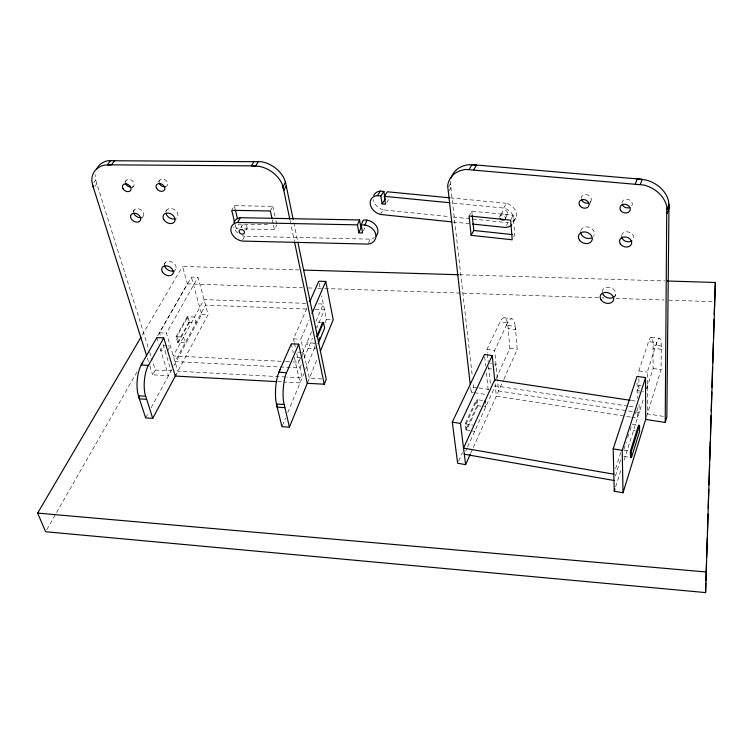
<?xml version="1.0" encoding="UTF-8"?>
<svg xmlns="http://www.w3.org/2000/svg" width="753" height="753" viewBox="0 0 753 753"><rect width="100%" height="100%" fill="white"/><g stroke="black" fill="none" stroke-linecap="round" stroke-linejoin="round"><path stroke-width="0.56" stroke-dasharray="3.77 2.82" d="M646.752 388.595L653.105 368.518L653.067 342.888A24.934 3.916 -82.4 0 0 649.105 339.951L638.808 370.947L638.836 374.213M646.554 416.654L661.087 369.638L661.228 346.004L653.133 344.921M450.52 181.228L450.896 187.902L449.193 190.754M621.63 235.538C623.277 227.98 637.038 233.138 632.878 239.915M655.901 345.354L657.369 341.053A24.99 3.765 -82.4 0 1 661.172 343.961L661.209 349.279L653.133 348.187M646.639 388.51L647.335 386.327M615.662 486.767L621.272 469.053M624.077 460.196L643.919 397.518M615.408 476.047L621.093 458.276M623.879 449.55L626.308 441.955M627.691 437.615L629.084 433.276M631.146 426.819L630.12 430.029L635.438 430.876M635.25 413.981L636.624 409.698M615.615 468.648L620.961 452.007M663.412 416.371L647.401 413.905L647.298 372.151L656.767 342.634L648.484 341.533M614.721 297.002L615.521 294.894M368.509 243.106L370.109 239.153A11.719 9.281 22.6 0 0 374.552 237.496M307.704 382.289L317.295 358.757M282.375 425.614L285.519 418.028M287.759 412.606L303.92 373.601M305.718 369.262L314.698 347.594M325.023 322.67L326.378 319.423L321.672 295.825M363.37 230.964L364.584 228.018L361.816 227.961M301.313 364.763L299.948 368.001L174.988 361.572L205.541 305.134L306.96 309.05M304.033 358.268L312.495 338.144M300.485 357.882L298.659 362.202L292.795 361.901M302.32 353.562L311.733 331.358M302.038 356.423L303.723 352.451L296.418 352.103L302.141 377.902L286.902 377.084M321.719 378.947L309.342 378.279L300.842 339.217L309.144 319.959M294.216 342.191L293.482 338.888L307.064 307.921M589.43 204.468L591.199 200.449M470.87 452.92L472.78 448.647M473.261 447.583L503.362 380.331M503.842 379.267L517.226 349.383L515.306 326.463L507.88 325.465L507.588 323.479A23.861 6.41 -82.2 0 0 500.886 320.289L486.899 349.364L487.257 352.79M506.411 325.334L508.463 321.296A23.917 6.288 -82.2 0 1 515.024 324.477L515.57 329.635L508.162 328.628M465.721 451.113L467.142 447.997M467.613 446.953L495.276 385.847L628.068 406.149M458.615 461.1L462.493 452.562M496.076 378.731L509.894 348.347L507.88 325.465M495.05 366.24L495.992 364.188L490.504 363.388M470.154 430.603L465.9 429.888L477.101 405.575L476.414 399.523L485.073 400.888M465.9 429.888L465.156 423.807L476.414 399.523M497.356 378.147L494.646 350.465L507.607 322.773L500.03 321.766M473.326 392.539L471.133 392.191L473.543 387.08L473.148 383.588M513.725 236.8L514.723 234.814L513.17 215.264L471.792 211.122L469.627 214.982M244.292 228.95L274.44 229.599L276.84 224.893M515.56 218.238L513.094 223.057A11.879 9.365 26.8 0 0 503.757 208.073L451.075 202.886M511.136 219.198L513.17 215.264M506.393 225.552L507.889 222.662A11.813 9.356 26.8 0 0 510.327 222.257M505.056 219.076L507.56 214.285A2.908 2.297 26.8 0 0 504.849 210.407A2.908 2.297 26.8 0 0 502.731 213.796A2.908 2.297 26.8 0 0 507.56 214.285M270.365 210.981L272.812 206.322L234.352 205.691L232.253 209.39M500.001 216.158L502.533 211.377M503.757 208.073L506.28 203.301A11.813 9.356 26.8 0 1 515.927 211.64A11.813 9.356 26.8 0 1 512.492 221.354M175.308 376.067L208.11 314.613L198.001 277.302L191.394 277.095L159.523 332.835L160.502 336.054M145.677 417.915L148.445 412.785M151.212 407.655L171.712 369.723M173.934 365.619L201.635 314.349L191.394 277.095M242.598 240.103L244.669 236.263L370.109 239.153M245.92 230.192L246.956 228.281M177.708 342.399L176.051 336.77L183.544 337.118L185.172 342.747L177.708 342.399L188.739 322.293L187.158 316.712L194.519 317.013L196.081 322.604L188.739 322.293M240.809 227.773L241.854 225.862M167.674 350.842L170.329 346.051L168.032 345.938M176.051 336.77L187.158 316.712M238.494 228.827L236.178 228.78L238.757 224.112L267.616 224.705M160.097 348.347L168.484 375.7L152.661 374.834L155.325 370.034L152.511 361.054M285.735 377.018L177.877 371.238L166.46 333.146L198.001 277.302M46.771 529.688L137.206 371.568M157.631 335.857L187.384 283.834L182.537 266.421L298.725 269.922M142.157 335.17L182.537 266.421M173.689 272.501L175.91 268.765M448.741 186.782L450.445 183.948L472.347 376.594M164.154 264.359L165.284 262.496M165.594 211.753L166.761 209.936M380.321 214.445L383.315 209.871L448.515 216.563M386.75 202.397L388.548 199.658M141.931 218.219L143.126 216.412M158.469 181.925L159.674 180.136M132.999 211.715L134.232 209.889M132.406 187.902L133.657 186.113M124.847 182.33L126.109 180.551M94.887 186.377L96.855 183.723M93.73 182.697L95.706 180.052L95.245 177.501A25.818 18.938 34.4 0 1 95.189 174.48M459.509 274.76L664.89 280.935M187.384 283.834L302.461 287.74M308.325 287.938L313.022 288.098M317.719 288.258L323.592 288.455M324.769 288.493L600.706 297.859M601.882 297.896L604.235 297.981M615.973 298.376L664.118 300.014M668.815 300.174L714.606 301.727M305.765 303.384L204.035 299.581L173.284 355.905L284.596 361.496M318.632 303.864L323.31 304.033L315.686 322.02L322.698 322.303M315.121 309.361L324.439 309.718L316.872 327.743L316.156 324.308M201.635 314.349L208.11 314.613M326.378 319.423L333.212 319.696M159.523 332.835L166.46 333.146M293.482 338.888L300.842 339.217M314.829 343.142L306.895 342.775L308.128 348.545L315.243 348.874L314.029 343.104M166.884 345.881L163.439 345.721L160.766 350.493L165.368 350.729M300.569 357.364L294.282 357.054L300.071 382.891L283.749 381.997M285.773 361.553L291.627 361.845M155.325 370.034L171.091 370.881L162.789 343.566M277.923 381.677L282.582 381.931M450.322 197.879L506.28 203.301M453.174 217.043L507.889 222.662M452.798 221.994L469.166 223.697M503.964 317.794L511.475 318.783M651.138 337.184L659.346 338.266M509.894 348.347L517.226 349.383M653.105 368.518L661.087 369.638M486.899 349.364L494.646 350.465M638.808 370.947L647.298 372.151M641.029 385.395L638.92 385.094L637.151 390.553L643.486 391.485M488.113 368.509L492.528 369.158M631.456 400.474L636.087 401.18M629.216 406.319L633.838 407.025M473.543 387.08L477.92 387.757M479.012 387.927L488.866 389.442M632.172 411.552L498.618 390.948L497.479 379.314M636.812 412.277L639.137 412.635L639.071 403.448M474.428 392.708L485.412 394.421M630.459 417.04L496.302 396.116L495.079 383.832M631.616 417.228L637.396 418.122L637.302 407.787M632.144 424.127L637.509 424.974M477.101 405.575L485.723 406.949L485.506 404.935M465.156 423.807L472.865 425.087M623.832 450.143L629.301 451.056M471.284 430.791L474.672 431.356L474.437 429.332M623.945 456.412L628.303 457.146M147.353 358.061L149.48 364.772M149.828 365.883L152.661 374.834M95.706 180.052L149.339 350.954M149.687 352.075L152.153 359.934M156.803 337.598L158.779 344.046M235.134 224.432L236.178 228.78M234.352 205.691L235.134 208.948M291.317 343.82L293.294 352.639M294.461 343.293L295.44 347.698M272.275 219.744L273.235 224.121M273.48 225.222L274.44 229.599M272.812 206.322L274.949 216.149M275.899 220.525L276.605 223.801M290.037 220.375L294.348 240.998M293.858 222.766L297.661 241.167M319.216 283.467L320.336 289.086M470.587 387.522L471.133 392.191M484.716 356.743L485.676 365.892M486.4 372.829L488.217 390.28M487.37 353.929L488.189 361.92M488.669 366.551L490.457 383.974M471.792 211.122L472.14 214.53M637.085 382.929L637.226 398.591M638.873 378.561L638.986 393.122M383.315 209.871A11.37 8.688 33.9 0 1 373.3 199.686M499.738 217.335A2.918 2.306 26.8 0 1 502.693 215.254A2.918 2.306 26.8 0 1 505.291 218.521M602.165 291.882A6.937 5.299 19.4 0 1 611.408 287.966A6.937 5.299 19.4 0 1 613.817 297.115M581.241 198.406A5.167 4.198 21.3 0 1 588.074 195.065A5.167 4.198 21.3 0 1 589.957 202.256M621.987 203.075A5.252 4.273 18.1 0 1 628.426 199.47A5.252 4.273 18.1 0 1 631.645 206.153M580.789 230.503A7.106 5.647 20.9 0 1 590.004 227.585A7.106 5.647 20.9 0 1 593.646 236.216M242.005 227.622A2.824 2.146 28.6 0 1 243.407 224.78A2.824 2.146 28.6 0 1 246.984 226.926A2.824 2.146 28.6 0 1 244.951 229.392M244.669 236.263A11.493 8.735 28.6 0 1 242.165 235.576M237.647 232.912A11.493 8.735 28.6 0 1 233.731 226.851M164.465 264.68A6.222 4.48 29.8 0 1 171.91 261.903A6.222 4.48 29.8 0 1 175.298 269.762M159.062 181.878A4.716 3.53 33.1 0 1 165.18 179.854A4.716 3.53 33.1 0 1 166.507 186.358M125.544 182.282A4.697 3.464 34.1 0 1 129.102 179.459A4.697 3.464 34.1 0 1 133.959 183.035A4.697 3.464 34.1 0 1 132.076 187.092M133.545 211.894A5.525 4.038 32.6 0 1 140.651 209.616A5.525 4.038 32.6 0 1 142.317 217.109M166.131 211.019A6.466 4.791 31.6 0 1 175.073 210.068A6.466 4.791 31.6 0 1 176.155 218.408M477.957 405.707L466.775 430.029L466.032 423.948L477.28 399.664L477.957 405.707M189.474 322.322L178.452 342.436L176.804 336.807L187.892 316.74L189.474 322.322"/><path stroke-width="1.13" d="M645.858 418.894L623.023 492.763L614.26 491.201L613.187 448.854L637.019 376.387L645.547 377.611L645.697 419.421L665.219 422.461L666.763 206.388A29.235 23.72 17.2 0 0 643.824 185.031L466.06 169.453A27.437 21.799 29.3 0 0 447.668 185.953L470.183 384.021M140.971 337.193L37.65 513.104L45.604 531.731L705.589 592.592L705.881 583.208M705.947 580.864L706.493 563.272M706.681 557.408L707.293 537.473M707.444 532.776L708.027 514.017M708.206 508.153L708.789 489.384M708.931 484.687L709.552 464.752M709.702 460.064L710.277 441.296M710.465 435.432L711.077 415.496M711.227 410.799L711.811 392.04M711.952 387.343L712.573 367.408M712.715 362.711L713.336 342.775M713.477 338.088L714.06 319.319M714.211 314.632L715.35 282.46L667.233 281.01M705.589 592.592L715.35 282.46M665.219 422.461L666.838 416.908L669.003 204.167L667.167 209.334M638.572 425.144L630.383 451.235L630.477 457.504M614.26 491.201L614.966 488.989M623.023 492.763L622.204 450.36L645.547 377.611M286.432 372.641L278.855 372.246L291.317 343.82L298.715 344.159L285.669 374.834A24.265 7.812 -86.4 0 0 283.608 402.046L289.416 427.177L281.923 426.697L276.426 404.032L284.022 404.483M667.13 213.523L668.965 208.346L668.598 201.23A29.085 23.672 17 0 0 645.801 179.976L637.302 178.875L635.287 183.92M298.715 344.159L307.299 383.286L324.251 384.218L326.218 379.192L297.896 242.315M640.323 184.353L642.318 179.308L471.962 164.653L469.175 169.378M289.416 427.177L307.44 382.938M320.392 351.162L333.212 319.696L325.748 281.443L318.764 281.217L309.869 301.511M318.18 343.707L324.637 328.073L323.479 322.34L317.418 336.902M318.688 340.544L319.978 337.419M361.205 224.931L364.941 225.006L366.975 220.102L363.257 220.036L361.205 224.931L362.551 232.931L358.842 232.846L357.477 224.855L359.548 219.961L240.263 217.702A11.493 8.735 28.6 0 0 233.835 222.653M358.842 232.846L360.894 227.943L359.548 219.961M316.627 336.864L322.698 322.303M311.911 313.54L325.748 281.443M494.787 380.971L492.255 355.576L484.48 354.456L452.289 422.122L457.636 463.236L465.618 464.657L470.39 453.984M148.256 365.374L141.14 364.998L156.803 337.598L163.768 337.918L147.306 367.492A23.541 10.071 -85.8 0 0 144.962 393.857L152.727 418.367L145.677 417.915L138.373 395.796L145.517 396.229M280.06 369.488L278.083 374.439A24.218 7.944 -86.4 0 0 276.003 401.603L277.189 407.166L284.766 407.618M465.618 464.657L460.469 423.487L492.255 355.576M286.244 185.953L283.815 190.584L282.093 184.08A26.346 20.566 29.5 0 0 258.797 166.262L251.446 165.867L254.062 161.34M96.619 168.964A25.818 18.938 34.4 0 1 108.008 160.718L261.366 161.726A26.204 20.529 29.6 0 1 284.53 179.468L285.453 182.132L283.015 186.753L289.801 219.227M152.727 418.367L176.051 374.665M471.114 235.341L469.081 215.951L510.638 220.177L512.228 239.774L471.114 235.341L473.788 230.474L472.263 215.669M364.941 225.006A11.784 9.3 22.6 0 1 375.851 234.767A11.784 9.3 22.6 0 1 368.113 244.094L242.08 241.064A11.559 8.754 28.5 0 1 231.067 231.566A11.559 8.754 28.5 0 1 237.628 222.455L240.263 217.702M258.335 161.368L255.738 165.905L107.406 164.794L110.672 160.408M473.731 169.773L476.498 165.048L468.855 164.738A27.296 21.771 29.3 0 0 451.16 178.056M142.656 362.344L140.171 367.116A23.503 10.184 -85.8 0 0 137.808 393.433L139.39 398.855L146.515 399.288M449.155 197.766L387.362 191.78L384.35 196.326L385.545 204.223L382.082 203.875L385.094 199.319L383.889 191.441L380.434 191.111A11.37 8.688 33.9 0 0 373.733 195.535M382.082 203.875L380.858 195.978L383.889 191.441M451.631 221.871L380.321 214.445A11.427 8.688 33.8 0 1 370.241 204.176A11.427 8.688 33.8 0 1 377.385 195.639L380.434 191.111M114.682 160.436L111.435 164.822L104.733 165.095A25.95 18.966 34.3 0 0 91.941 181.906L93.579 188.146M631.918 240.838C628.341 243.238 622.458 241.167 621.639 236.828M237.628 222.455L357.477 224.855M303.421 270.063L458.332 274.723M276.756 381.62L175.308 376.067L163.768 337.918M37.65 513.104L706.408 572.007M377.385 195.639L380.858 195.978M384.35 196.326L449.908 202.773M472.668 224.065L505.404 227.481A11.879 9.365 26.8 0 0 511.805 224.808M473.788 230.474L512.379 234.569M630.289 400.304L494.674 379.813L463.547 448.12L613.827 474.202M452.289 422.122L460.469 423.487M613.187 448.854L622.204 450.36M464.309 454.238L613.987 480.489M92.412 184.466L146.647 355.83M234.607 222.257L231.726 210.313L270.365 210.981L272.04 218.652M235.397 210.031L237.468 218.699M294.583 242.146L324.251 384.218M285.453 182.132L293.143 219.311M485.073 400.888L485.29 402.911M504.651 219.537A2.918 2.306 26.8 0 1 500.218 218.586M613.817 297.115A6.937 5.299 19.4 0 1 602.438 293.312M588.94 202.839A5.167 4.198 21.3 0 1 581.457 199.536M629.772 207.564A5.252 4.273 18.1 0 1 622.176 204.214M591.18 238.07A7.106 5.647 20.9 0 1 580.61 231.98M366.975 220.102A11.719 9.281 22.6 0 1 376.189 236.009M173.124 270.958A6.222 4.48 29.8 0 1 164.643 265.96M165.594 186.735A4.716 3.53 33.1 0 1 159.194 182.894M131.031 187.215A4.697 3.464 34.1 0 1 125.695 183.29M141.253 217.532A5.525 4.038 32.6 0 1 133.733 213.061M174.884 218.907A6.466 4.791 31.6 0 1 166.093 213.654M130.655 215.367C129.356 220.413 137.987 225.025 140.632 220.008C141.978 214.953 133.281 210.303 130.655 215.367M639.57 431.535L631.438 457.673L631.353 451.395L639.523 425.294L639.57 431.535M601.092 299.92A6.975 5.309 19.5 0 0 612.886 301.388A6.975 5.309 19.5 0 0 606.805 292.475A6.975 5.309 19.5 0 0 601.092 299.92M579.744 205.607A5.196 4.207 21.4 0 0 588.526 206.463A5.196 4.207 21.4 0 0 583.904 199.554A5.196 4.207 21.4 0 0 579.744 205.607M620.641 210.379A5.28 4.283 18.2 0 0 629.63 211.254A5.28 4.283 18.2 0 0 625.065 204.279A5.28 4.283 18.2 0 0 620.641 210.379M620.34 243.934A6.231 4.942 18.3 0 0 630.939 245.073A6.231 4.942 18.3 0 0 625.564 236.95A6.231 4.942 18.3 0 0 620.34 243.934M579.424 240.019A7.144 5.657 21 0 0 591.5 241.327A7.144 5.657 21 0 0 585.166 231.943A7.144 5.657 21 0 0 579.424 240.019M239.388 232.385A2.843 2.155 28.5 0 0 244.066 233.534A2.843 2.155 28.5 0 0 241.958 229.618A2.843 2.155 28.5 0 0 239.388 232.385M162.366 271.889A6.25 4.49 29.7 0 0 172.531 274.44A6.25 4.49 29.7 0 0 167.608 266.025A6.25 4.49 29.7 0 0 162.366 271.889M156.605 188.382A4.734 3.539 33 0 0 164.258 190.255A4.734 3.539 33 0 0 160.521 183.647A4.734 3.539 33 0 0 156.605 188.382M122.984 188.73A4.716 3.464 33.9 0 0 130.542 190.584A4.716 3.464 33.9 0 0 126.73 184.033A4.716 3.464 33.9 0 0 122.984 188.73M163.74 219.565A6.504 4.8 31.5 0 0 174.272 222.173A6.504 4.8 31.5 0 0 169.18 213.212A6.504 4.8 31.5 0 0 163.74 219.565"/></g></svg>
